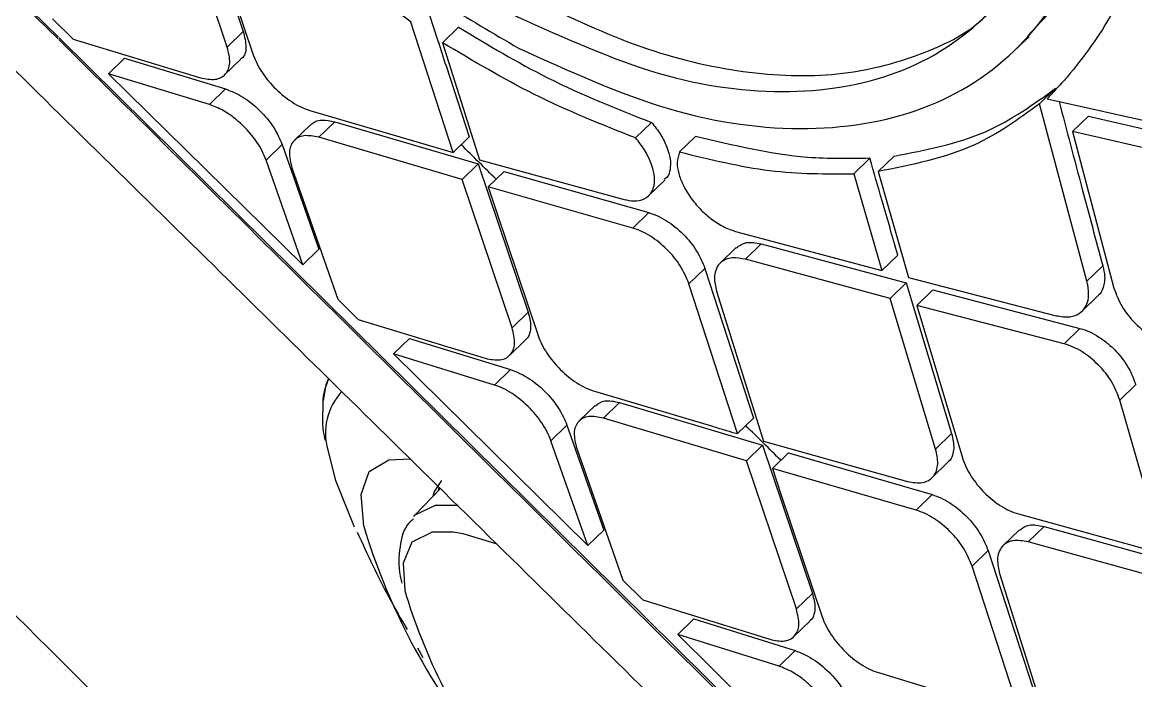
# Model space of a CAD drawing. Extents: x 400 to 501, y 484 to 634.
# Drawn here: x 487.942 to 488.936, y 583.627 to 584.215 of the extents above; entities that cross this region are included whole.
import ezdxf

# ---------------------------------------------------------------- set-up
doc = ezdxf.new("R2010")
doc.units = 0
doc.header["$MEASUREMENT"] = 0
doc.layers.add('DIM', color=3, linetype='Continuous')
doc.layers.add('GEOMETRY', color=3, linetype='Continuous', lineweight=25)

# ---------------------------------------------------------------- blocks, each defined once
blk = doc.blocks.new('2026 GRANDEE')
at = {"layer": 'GEOMETRY', "ltscale": 16}
for p, q in [((37.54985, -12.63849), (35.47008, -10.60641)), ((37.67025, -12.50155), (37.71476, -12.63355)), ((37.70047, -12.64742), (37.65606, -12.51569)), ((37.8644, -12.62523), (37.75706, -12.54382)), ((37.68743, -12.54649), (37.72366, -12.65428)), ((37.54463, -12.62212), (37.56315, -12.64031)), ((37.90208, -12.74133), (37.86439, -12.62523)), ((37.70047, -12.64742), (37.71476, -12.63355)), ((37.89256, -12.64353), (37.90681, -12.6297)), ((39.74208, -14.80596), (37.55047, -12.63909)), ((37.56315, -12.64031), (37.67646, -12.67475)), ((37.89256, -12.64353), (37.92542, -12.74805)), ((37.60884, -12.65722), (37.5945, -12.67112)), ((37.60884, -12.65722), (37.69904, -12.68474)), ((37.69813, -12.67214), (37.71247, -12.65823)), ((37.89567, -12.66423), (37.91636, -12.72748)), ((37.5945, -12.67112), (37.76776, -12.84155)), ((37.68472, -12.69862), (37.5945, -12.67113)), ((37.68472, -12.69862), (37.69903, -12.68474)), ((38.42524, -12.69792), (38.43948, -12.68415)), ((38.4318, -12.69359), (38.58269, -12.72699)), ((37.77402, -12.70386), (37.87877, -12.73457)), ((38.46745, -12.8564), (38.42524, -12.69792)), ((37.78217, -12.72784), (37.79647, -12.71397)), ((37.79648, -12.71396), (37.92435, -12.75162)), ((38.06482, -12.72842), (38.07903, -12.71464)), ((38.45457, -12.72269), (38.46877, -12.70892)), ((38.46877, -12.70892), (38.60319, -12.74023)), ((37.77476, -12.71662), (37.76046, -12.73049)), ((38.45457, -12.72269), (38.49154, -12.8624)), ((38.58899, -12.754), (38.45457, -12.72269)), ((37.73511, -12.74818), (37.74942, -12.7343)), ((37.74942, -12.7343), (37.7821, -12.82765)), ((37.91006, -12.76547), (37.78217, -12.72783)), ((37.87878, -12.73457), (37.90208, -12.74133)), ((37.90208, -12.74133), (37.91636, -12.72748)), ((38.11812, -12.72714), (38.10391, -12.74092)), ((38.2812, -12.75841), (38.29541, -12.74464)), ((37.76776, -12.84155), (37.73511, -12.74818)), ((37.91006, -12.76547), (37.92433, -12.75164)), ((37.92435, -12.75161), (37.96889, -12.88399)), ((37.92542, -12.74805), (38.05447, -12.78333)), ((38.25953, -12.76037), (38.27374, -12.7466)), ((37.75819, -12.75515), (37.79912, -12.87242)), ((37.93337, -12.77223), (37.94765, -12.75838)), ((37.94765, -12.75838), (38.07648, -12.7951)), ((38.25953, -12.76037), (38.28457, -12.8468)), ((38.2812, -12.75841), (38.30838, -12.85307)), ((37.95458, -12.89786), (37.91006, -12.76547)), ((37.93337, -12.77223), (37.94129, -12.79616)), ((38.06222, -12.80893), (37.93337, -12.77223)), ((38.07649, -12.77992), (38.09073, -12.76611)), ((37.94129, -12.79616), (37.97772, -12.90478)), ((38.06222, -12.80893), (38.07647, -12.79511)), ((38.15391, -12.81184), (38.28456, -12.8468)), ((38.1627, -12.83675), (38.17694, -12.82294)), ((38.17694, -12.82294), (38.3061, -12.8578)), ((37.76776, -12.84155), (37.7821, -12.82765)), ((38.15449, -12.82631), (38.14026, -12.84011)), ((38.28457, -12.8468), (38.29879, -12.83301)), ((38.29186, -12.87161), (38.1627, -12.83676)), ((38.48166, -12.84263), (38.46746, -12.8564)), ((38.11238, -12.85871), (38.12663, -12.84489)), ((38.12664, -12.84488), (38.16988, -12.97851)), ((38.30838, -12.85307), (38.43998, -12.8871)), ((38.15559, -12.99236), (38.11238, -12.85871)), ((38.30609, -12.85781), (38.29186, -12.87161)), ((38.3061, -12.85781), (38.34667, -12.99234)), ((37.79912, -12.87242), (37.81738, -12.89041)), ((38.13699, -12.86526), (38.17884, -12.99918)), ((38.33242, -13.00615), (38.29186, -12.87161)), ((38.31564, -12.87791), (38.32987, -12.86411)), ((38.32987, -12.86411), (38.46122, -12.89839)), ((38.46318, -12.883), (38.47742, -12.8692)), ((38.31564, -12.87791), (38.35635, -13.01399)), ((38.447, -12.91218), (38.31564, -12.87791)), ((37.81738, -12.89041), (37.93066, -12.92511)), ((37.95458, -12.89786), (37.96889, -12.88399)), ((38.447, -12.91218), (38.4612, -12.8984)), ((37.84869, -12.92125), (37.86302, -12.90735)), ((37.86302, -12.90735), (37.95325, -12.93509)), ((37.95227, -12.92256), (37.96658, -12.90869)), ((37.84869, -12.92125), (38.02208, -13.09225)), ((37.93892, -12.94898), (37.84869, -12.92125)), ((37.93892, -12.94898), (37.95324, -12.9351)), ((38.49674, -12.96236), (38.51095, -12.94858)), ((38.02797, -12.95447), (38.13326, -12.98577)), ((38.53613, -13.09972), (38.49674, -12.96236)), ((38.0288, -12.96715), (38.01448, -12.98103)), ((38.03612, -12.97844), (38.05043, -12.96457)), ((38.05043, -12.96456), (38.17787, -13.00264)), ((38.16358, -13.0165), (38.03612, -12.97844)), ((38.15559, -12.99236), (38.16988, -12.97851)), ((37.98924, -12.99861), (38.00356, -12.98473)), ((38.00356, -12.98473), (38.03642, -13.07833)), ((38.33242, -13.00615), (38.34667, -12.99234)), ((38.02208, -13.09225), (37.98924, -12.99861)), ((38.16358, -13.0165), (38.17784, -13.00266)), ((38.17787, -13.00264), (38.22248, -13.13494)), ((38.17884, -12.99918), (38.30731, -13.03501)), ((38.01225, -13.00565), (38.05341, -13.12318)), ((38.18678, -13.02335), (38.20107, -13.0095)), ((38.20107, -13.00949), (38.32933, -13.04677)), ((38.20817, -13.14882), (38.16358, -13.0165)), ((38.3292, -13.03173), (38.34345, -13.01791)), ((38.18678, -13.02335), (38.19439, -13.04631)), ((38.31506, -13.06061), (38.18678, -13.02335)), ((37.89063, -13.04138), (37.86782, -13.06501)), ((37.88943, -13.04021), (37.88825, -13.04384)), ((38.19439, -13.04631), (38.23121, -13.15584)), ((38.31506, -13.06061), (38.32932, -13.04679)), ((38.40624, -13.06402), (38.53613, -13.09972)), ((38.03642, -13.07834), (38.02208, -13.09225)), ((38.40692, -13.0784), (38.39272, -13.09217)), ((38.41502, -13.08895), (38.42927, -13.07513)), ((38.42927, -13.07513), (38.55766, -13.11072)), ((38.54342, -13.12453), (38.41502, -13.08894)), ((38.3793, -13.09674), (38.36504, -13.11057)), ((38.3793, -13.09673), (38.42264, -13.23027)), ((38.40834, -13.24413), (38.36504, -13.11057)), ((38.38951, -13.11725), (38.43146, -13.25107)), ((38.05341, -13.12318), (38.07117, -13.14072)), ((38.07117, -13.14072), (38.18443, -13.17589)), ((38.20817, -13.14882), (38.22248, -13.13494)), ((38.11677, -13.15767), (38.10242, -13.17158)), ((38.11677, -13.15767), (38.20706, -13.18583)), ((38.20593, -13.17344), (38.22025, -13.15956)), ((38.19273, -13.19973), (38.10242, -13.17158)), ((38.10243, -13.17158), (38.27619, -13.3434)), ((37.87027, -13.18359), (37.87502, -13.19196)), ((38.19273, -13.19973), (38.20706, -13.18583)), ((38.28134, -13.20563), (38.3872, -13.23776))]:
    blk.add_line(p, q, dxfattribs=at)
at = {"layer": 'GEOMETRY', "ltscale": 16, "flags": 128}
for points in [[(38.40097, -12.65209), (38.40843, -12.64513), (38.41589, -12.63816)], [(37.79088, -12.94326), (37.78854, -12.94874), (37.78599, -12.96311)], [(37.79009, -13.00693), (37.79678, -13.03314), (37.81366, -13.07537)], [(37.82222, -13.07488), (37.81979, -13.04652), (37.8272, -13.02615), (37.84472, -13.01581), (37.86351, -13.0147)], [(37.88414, -13.0481), (37.88545, -13.04407), (37.89187, -13.03421)], [(37.90646, -13.05657), (37.88595, -13.05636), (37.86782, -13.06501)], [(37.86782, -13.06501), (37.86762, -13.06522), (37.86657, -13.0664)], [(37.9019, -13.08038), (37.88327, -13.08037), (37.86527, -13.08907), (37.85736, -13.10783), (37.85883, -13.13234)], [(37.94126, -13.09091), (37.91103, -13.08188), (37.9019, -13.08038)]]:
    blk.add_lwpolyline(points, dxfattribs=at)
at = {"layer": 'GEOMETRY', "ltscale": 16}
for centre, radius, start, end in [((37.84198, -12.99197), 0.054, 136.53584, 196.0887), ((38.37253, -12.90973), 0.57456, 196.70428, 217.87079), ((38.36464, -12.98084), 0.52801, 196.6732, 215.64373)]:
    blk.add_arc(centre, radius, start, end, dxfattribs=at)
for points, knots in [([(36.94636, -4.24234), (37.21442, -4.3889), (37.74764, -4.68044), (38.34606, -5.04809), (38.75782, -5.31492), (38.99273, -5.47159), (39.2291, -5.63364), (39.48132, -5.81157), (39.93321, -6.14057), (40.56687, -6.63406), (41.34629, -7.30516), (42.01857, -7.94468), (42.59437, -8.54111), (43.08382, -9.08535), (43.47163, -9.5484), (43.76768, -9.92094), (43.97934, -10.19647), (44.18399, -10.47208), (44.37137, -10.73303), (44.64905, -11.13156), (45.01051, -11.6808), (45.45235, -12.40674), (45.72506, -12.9062), (45.86211, -13.1572)], [0, 0, 0, 0, 0.071591, 0.14241, 0.164528, 0.186584, 0.208583, 0.231692, 0.258921, 0.339583, 0.419837, 0.499879, 0.556947, 0.614093, 0.671388, 0.698471, 0.72561, 0.752813, 0.778921, 0.800899, 0.866647, 0.932983, 1, 1, 1, 1]), ([(33.11118, -8.61222), (33.30104, -8.81664), (33.68023, -9.22493), (34.26075, -9.83743), (34.84625, -10.44837), (35.43682, -11.0578), (36.03122, -11.66532), (36.62885, -12.27067), (37.22938, -12.87377), (37.8326, -13.47445), (38.43828, -14.07241), (39.04615, -14.66716), (39.65588, -15.25806), (40.26716, -15.84389), (40.88008, -16.4248), (41.28868, -16.8043), (41.49328, -16.99432)], [0, 0, 0, 0, 0.071643, 0.14309, 0.214489, 0.285889, 0.357236, 0.428542, 0.499851, 0.571188, 0.642541, 0.713932, 0.785365, 0.856798, 0.928296, 1, 1, 1, 1]), ([(38.83743, -14.81972), (38.80217, -14.782), (38.49879, -14.45745), (37.91551, -13.85557), (37.08792, -13.0154), (36.24841, -12.18724), (35.3987, -11.37003), (34.53842, -10.56509), (33.66818, -9.77119), (33.07996, -9.25416), (32.78546, -8.9953)], [0, 0, 0, 0, 0.0184337, 0.1586189, 0.298737, 0.4387906, 0.5788851, 0.7191168, 0.8593695, 1, 1, 1, 1]), ([(33.94729, -9.18471), (34.10018, -9.33419), (34.40789, -9.635), (34.85832, -10.07429), (35.28537, -10.49086), (35.67452, -10.87048), (36.06181, -11.24847), (36.4558, -11.63343), (36.8653, -12.03434), (37.20503, -12.36757), (37.47803, -12.63567), (37.68698, -12.84103), (37.89677, -13.0474), (38.11823, -13.26542), (38.36226, -13.50586), (38.63554, -13.77545), (38.94978, -14.08577), (39.30705, -14.43896), (39.70948, -14.83703), (40.14765, -15.27054), (40.60707, -15.7254), (40.92098, -16.03533), (41.0767, -16.18907)], [0, 0, 0, 0, 0.064169, 0.129138, 0.188802, 0.243183, 0.292269, 0.351201, 0.408497, 0.464259, 0.494029, 0.523343, 0.552198, 0.58236, 0.616633, 0.655052, 0.697622, 0.749248, 0.805908, 0.86759, 0.934316, 1, 1, 1, 1]), ([(37.54956, -12.64016), (37.12111, -12.22145), (36.46243, -11.57774), (35.26492, -10.42914), (34.4992, -9.69631), (33.96585, -9.18587)], [0, 0, 0, 0, 0.360925, 0.55487, 1, 1, 1, 1]), ([(39.52512, -15.45184), (39.29796, -15.24181), (38.75134, -14.73641), (37.86562, -13.95019), (36.87217, -13.09227), (35.86359, -12.24932), (34.8415, -11.42214), (33.80773, -10.61013), (33.10927, -10.08359), (32.76004, -9.82032)], [0, 0, 0, 0, 0.105959, 0.254966, 0.403973, 0.55298, 0.701986, 0.850993, 1, 1, 1, 1]), ([(39.79272, -17.82879), (39.52666, -17.52937), (38.99724, -16.93357), (38.14929, -16.08983), (37.28469, -15.27347), (36.39732, -14.48485), (35.49868, -13.72233), (34.59115, -12.98193), (33.6654, -12.2723), (32.71008, -11.58903), (32.04608, -11.16936), (31.71219, -10.95834)], [0, 0, 0, 0, 0.113392, 0.225638, 0.337341, 0.448782, 0.560233, 0.669481, 0.778832, 0.888788, 1, 1, 1, 1]), ([(39.34033, -18.31877), (39.24214, -18.19517), (39.04372, -17.94539), (38.73276, -17.57362), (38.40803, -17.19986), (38.06867, -16.82523), (37.7247, -16.46068), (37.31606, -16.0443), (36.83126, -15.57303), (36.24739, -15.03598), (35.70443, -14.56287), (35.2225, -14.16016), (34.82003, -13.83522), (34.42447, -13.52695), (34.03635, -13.23522), (33.64422, -12.95114), (33.16064, -12.61419), (32.58217, -12.23305), (31.91929, -11.82355), (31.47398, -11.57195), (31.25456, -11.44798)], [0, 0, 0, 0, 0.044709, 0.090349, 0.13691, 0.184379, 0.232745, 0.277954, 0.348418, 0.422679, 0.500679, 0.550525, 0.598903, 0.645795, 0.691185, 0.735062, 0.781563, 0.856423, 0.929252, 1, 1, 1, 1]), ([(37.51396, -11.70534), (37.51771, -11.70066), (37.53765, -11.67571), (37.59233, -11.64686), (37.67577, -11.62196), (37.77295, -11.61847), (37.87789, -11.6355), (37.98641, -11.67266), (38.09378, -11.72914), (38.1958, -11.80302), (38.28809, -11.89154), (38.36755, -11.9914), (38.43097, -12.09866), (38.47627, -12.20895), (38.50207, -12.31766), (38.50809, -12.42022), (38.49352, -12.51168), (38.46324, -12.58681), (38.42993, -12.62133), (38.4146, -12.63721)], [0, 0, 0, 0, 0.0144111, 0.0767318, 0.1386888, 0.2009937, 0.2631139, 0.3252329, 0.3875249, 0.4494892, 0.5118199, 0.5738365, 0.6360407, 0.6982947, 0.7603343, 0.8226542, 0.8846008, 0.9469016, 1, 1, 1, 1]), ([(37.96042, -12.64835), (37.91511, -12.62181), (37.82445, -12.56871), (37.69576, -12.45563), (37.58323, -12.32756), (37.49488, -12.1898), (37.43764, -12.05188), (37.41625, -11.92229), (37.43301, -11.80908), (37.48694, -11.7189), (37.57524, -11.6576), (37.6919, -11.62967), (37.82812, -11.63798), (37.97314, -11.68304), (38.11616, -11.76246), (38.24672, -11.87173), (38.35613, -12.00323), (38.43687, -12.14806), (38.48445, -12.2954), (38.49658, -12.43448), (38.47303, -12.55472), (38.41627, -12.64729), (38.33056, -12.70601), (38.22145, -12.72603), (38.09575, -12.70979), (38.0055, -12.66882), (37.96042, -12.64835)], [0, 0, 0, 0, 0.041607, 0.083241, 0.124868, 0.166463, 0.208051, 0.249701, 0.291426, 0.333201, 0.37497, 0.4167, 0.458391, 0.500024, 0.541607, 0.583193, 0.624799, 0.666416, 0.708056, 0.749714, 0.791382, 0.833124, 0.874939, 0.916728, 0.958401, 1, 1, 1, 1]), ([(37.9594, -12.62032), (37.9168, -12.59548), (37.83155, -12.54577), (37.71066, -12.43966), (37.60508, -12.31936), (37.52238, -12.18987), (37.46898, -12.0602), (37.44925, -11.93831), (37.46523, -11.83185), (37.51595, -11.74709), (37.59875, -11.68962), (37.70801, -11.66359), (37.83555, -11.67163), (37.97138, -11.71417), (38.1054, -11.7889), (38.22788, -11.89152), (38.33065, -12.01488), (38.40663, -12.15061), (38.45156, -12.28862), (38.46322, -12.41885), (38.4413, -12.5315), (38.38804, -12.61833), (38.30747, -12.67358), (38.20483, -12.69262), (38.0866, -12.67769), (38.00178, -12.63943), (37.9594, -12.62032)], [0, 0, 0, 0, 0.0416097, 0.0832712, 0.1249233, 0.1665133, 0.2080778, 0.2497104, 0.2914462, 0.3332399, 0.3750131, 0.4167296, 0.4584063, 0.500035, 0.5416251, 0.5832174, 0.6248277, 0.6664521, 0.7080958, 0.749746, 0.7913984, 0.8331401, 0.8749695, 0.9167622, 0.958421, 1, 1, 1, 1]), ([(37.54873, -13.6807), (37.54601, -13.6777), (37.37523, -13.48948), (37.01855, -13.12909), (36.48139, -12.60195), (36.11, -12.26787), (35.92454, -12.10104)], [0, 0, 0, 0, 0.005367, 0.337184, 0.669008, 1, 1, 1, 1]), ([(38.5189, -12.54003), (38.5106, -12.5666), (38.4946, -12.61782), (38.46441, -12.65585), (38.44987, -12.67415)], [0, 0, 0, 0, 0.518726, 1, 1, 1, 1]), ([(37.87864, -12.61139), (37.88181, -12.62127), (37.88746, -12.6389), (37.89316, -12.65649), (37.89567, -12.66423)], [0, 0, 0, 0, 0.56, 1, 1, 1, 1]), ([(37.97432, -12.60593), (38.00625, -12.62088), (38.07011, -12.65077), (38.16175, -12.67214), (38.24652, -12.67491), (38.32002, -12.65579), (38.36744, -12.6324), (38.38514, -12.61079), (38.38736, -12.60808)], [0, 0, 0, 0, 0.1948429, 0.3897124, 0.5839076, 0.7780458, 0.9721196, 1, 1, 1, 1]), ([(37.71477, -12.63355), (37.7159, -12.63824), (37.71815, -12.64763), (37.71608, -12.6561), (37.71258, -12.6578), (37.71225, -12.65795)], [0, 0, 0, 0, 0.475292, 0.950584, 1, 1, 1, 1]), ([(37.90681, -12.6297), (37.93332, -12.64555), (37.99109, -12.68008), (38.04815, -12.70251), (38.07903, -12.71464)], [0, 0, 0, 0, 0.458899, 1, 1, 1, 1]), ([(41.0678, -16.16365), (41.06738, -16.16324), (41.06407, -16.15991), (41.05302, -16.14881), (41.01365, -16.10924), (40.86671, -15.96145), (40.29576, -15.38552), (39.17021, -14.24364), (38.14222, -13.22653), (37.55017, -12.64076)], [0, 0, 0, 0, 0.000353, 0.002828, 0.009436, 0.033986, 0.128384, 0.498019, 1, 1, 1, 1]), ([(38.06482, -12.72842), (38.03466, -12.71653), (37.97771, -12.69408), (37.91981, -12.6597), (37.89257, -12.64354)], [0, 0, 0, 0, 0.529629, 1, 1, 1, 1]), ([(37.67646, -12.67475), (37.68113, -12.67564), (37.69047, -12.6774), (37.69968, -12.6722), (37.70394, -12.66208), (37.70163, -12.6523), (37.70047, -12.64742)], [0, 0, 0, 0, 0.249844, 0.499834, 0.74996, 1, 1, 1, 1]), ([(37.72365, -12.65428), (37.7247, -12.65697), (37.72676, -12.66226), (37.73307, -12.6728), (37.7434, -12.68525), (37.75587, -12.69525), (37.76626, -12.70114), (37.77141, -12.70294), (37.77402, -12.70386)], [0, 0, 0, 0, 0.131232, 0.258489, 0.500196, 0.740951, 0.8683, 1, 1, 1, 1]), ([(38.44987, -12.67415), (38.44649, -12.67779), (38.44045, -12.68429), (38.43445, -12.69075), (38.4318, -12.69359)], [0, 0, 0, 0, 0.56, 1, 1, 1, 1]), ([(37.69904, -12.68474), (37.70413, -12.68678), (37.71428, -12.69087), (37.72968, -12.70345), (37.74259, -12.71876), (37.74715, -12.72912), (37.74942, -12.7343)], [0, 0, 0, 0, 0.25128, 0.501351, 0.750745, 1, 1, 1, 1]), ([(38.2954, -12.74464), (38.3237, -12.73918), (38.37784, -12.72874), (38.41955, -12.69856), (38.43947, -12.68416)], [0, 0, 0, 0, 0.522685, 1, 1, 1, 1]), ([(37.73511, -12.74818), (37.73406, -12.74554), (37.73197, -12.74031), (37.72565, -12.72981), (37.71724, -12.7197), (37.70713, -12.71076), (37.69747, -12.70385), (37.68932, -12.7004), (37.6852, -12.69881), (37.68472, -12.69862)], [0, 0, 0, 0, 0.129964, 0.256743, 0.499873, 0.624643, 0.773325, 0.973901, 1, 1, 1, 1]), ([(38.42524, -12.69792), (38.40649, -12.71159), (38.36504, -12.74181), (38.31087, -12.75253), (38.2812, -12.75841)], [0, 0, 0, 0, 0.4521961, 1, 1, 1, 1]), ([(38.44259, -12.69598), (38.44933, -12.72171), (38.46218, -12.77076), (38.47538, -12.81947), (38.48165, -12.84263)], [0, 0, 0, 0, 0.524614, 1, 1, 1, 1]), ([(37.7749, -12.71678), (37.7762, -12.71568), (37.77888, -12.71339), (37.78597, -12.71182), (37.79249, -12.71315), (37.79647, -12.71397)], [0, 0, 0, 0, 0.2674251, 0.552268, 1, 1, 1, 1]), ([(38.07903, -12.71464), (38.08183, -12.71819), (38.08749, -12.72537), (38.09304, -12.73664), (38.09608, -12.74755), (38.0959, -12.75634), (38.09405, -12.76275), (38.09135, -12.76479), (38.09027, -12.76562)], [0, 0, 0, 0, 0.185293, 0.374529, 0.553851, 0.748996, 0.898559, 1, 1, 1, 1]), ([(37.78217, -12.72784), (37.77749, -12.72697), (37.76812, -12.72523), (37.7589, -12.73045), (37.75466, -12.74055), (37.75701, -12.75028), (37.75818, -12.75515)], [0, 0, 0, 0, 0.249782, 0.499747, 0.749895, 1, 1, 1, 1]), ([(37.94044, -12.76537), (37.93539, -12.76039), (37.92495, -12.7501), (37.91451, -12.73982), (37.90912, -12.73451)], [0, 0, 0, 0, 0.483712, 1, 1, 1, 1]), ([(38.05447, -12.78334), (38.0574, -12.78392), (38.06415, -12.78527), (38.07305, -12.78334), (38.07895, -12.778), (38.08176, -12.77024), (38.08182, -12.76135), (38.07881, -12.75046), (38.07327, -12.73917), (38.06762, -12.73198), (38.06482, -12.72842)], [0, 0, 0, 0, 0.108489, 0.249916, 0.40166, 0.499604, 0.630753, 0.750077, 0.876188, 1, 1, 1, 1]), ([(38.27374, -12.7466), (38.25541, -12.74699), (38.20643, -12.74802), (38.15211, -12.73517), (38.11812, -12.72714)], [0, 0, 0, 0, 0.374222, 1, 1, 1, 1]), ([(38.10391, -12.74092), (38.10298, -12.74393), (38.10125, -12.74949), (38.10284, -12.75992), (38.10681, -12.77059), (38.11331, -12.78151), (38.12191, -12.79182), (38.1318, -12.80067), (38.1428, -12.80797), (38.15013, -12.81053), (38.15392, -12.81185)], [0, 0, 0, 0, 0.141437, 0.261739, 0.376845, 0.503484, 0.625326, 0.742684, 0.867288, 1, 1, 1, 1]), ([(38.29879, -12.83301), (38.29408, -12.81691), (38.28568, -12.78817), (38.27739, -12.7593), (38.27374, -12.7466)], [0, 0, 0, 0, 0.56, 1, 1, 1, 1]), ([(38.07648, -12.7951), (38.07906, -12.79596), (38.08419, -12.79768), (38.09481, -12.80353), (38.10756, -12.81378), (38.12022, -12.82926), (38.12451, -12.8397), (38.12664, -12.84488)], [0, 0, 0, 0, 0.128522, 0.2561, 0.507315, 0.755191, 1, 1, 1, 1]), ([(38.11238, -12.85871), (38.11016, -12.85335), (38.10576, -12.84277), (38.09298, -12.8274), (38.08045, -12.81735), (38.06999, -12.81153), (38.06483, -12.8098), (38.06222, -12.80893)], [0, 0, 0, 0, 0.2527582, 0.4995513, 0.7426894, 0.8696987, 1, 1, 1, 1]), ([(38.15469, -12.82656), (38.15735, -12.82457), (38.16294, -12.82037), (38.17213, -12.82206), (38.17694, -12.82294)], [0, 0, 0, 0, 0.4757174, 1, 1, 1, 1]), ([(38.1627, -12.83675), (38.15874, -12.83602), (38.15217, -12.83481), (38.14455, -12.83677), (38.13926, -12.84042), (38.13605, -12.84612), (38.13452, -12.85415), (38.13605, -12.86104), (38.13699, -12.86526)], [0, 0, 0, 0, 0.206496, 0.342393, 0.49979, 0.653162, 0.787791, 1, 1, 1, 1]), ([(38.48166, -12.84263), (38.48234, -12.84584), (38.484, -12.85358), (38.48223, -12.8622), (38.47953, -12.86754), (38.47758, -12.86888), (38.47731, -12.86907)], [0, 0, 0, 0, 0.292588, 0.706165, 0.959375, 1, 1, 1, 1]), ([(38.43998, -12.8871), (38.44423, -12.88776), (38.45222, -12.88899), (38.46088, -12.8856), (38.4661, -12.88016), (38.46904, -12.87258), (38.46918, -12.86509), (38.46808, -12.85914), (38.46762, -12.85713), (38.46746, -12.85641)], [0, 0, 0, 0, 0.216281, 0.406631, 0.570972, 0.709235, 0.906727, 0.966469, 1, 1, 1, 1]), ([(38.49154, -12.8624), (38.49359, -12.86794), (38.49764, -12.87888), (38.51029, -12.89456), (38.52559, -12.90706), (38.53603, -12.91081), (38.5412, -12.91266)], [0, 0, 0, 0, 0.252896, 0.500175, 0.752593, 1, 1, 1, 1]), ([(37.96888, -12.88399), (37.96999, -12.88828), (37.97179, -12.89522), (37.97037, -12.90289), (37.96872, -12.90709), (37.96672, -12.90836), (37.96645, -12.90853)], [0, 0, 0, 0, 0.413275, 0.66817, 0.954709, 1, 1, 1, 1]), ([(37.93066, -12.92511), (37.93532, -12.92601), (37.94463, -12.9278), (37.95382, -12.92262), (37.95806, -12.91253), (37.95574, -12.90275), (37.95458, -12.89786)], [0, 0, 0, 0, 0.249843, 0.499839, 0.749979, 1, 1, 1, 1]), ([(38.46122, -12.89839), (38.46404, -12.89928), (38.46963, -12.90105), (38.47815, -12.90584), (38.48617, -12.91177), (38.49562, -12.92075), (38.50537, -12.93347), (38.50913, -12.94364), (38.51096, -12.94857)], [0, 0, 0, 0, 0.138202, 0.27269, 0.403472, 0.530553, 0.772538, 1, 1, 1, 1]), ([(37.97771, -12.90478), (37.97876, -12.90747), (37.98082, -12.91275), (37.98711, -12.92331), (37.99742, -12.93577), (38.00986, -12.9458), (38.02022, -12.95173), (38.02536, -12.95354), (38.02797, -12.95447)], [0, 0, 0, 0, 0.130991, 0.258171, 0.500206, 0.740626, 0.868055, 1, 1, 1, 1]), ([(38.49674, -12.96236), (38.49472, -12.95702), (38.49062, -12.94618), (38.47817, -12.93065), (38.46563, -12.92052), (38.45508, -12.91472), (38.44973, -12.91303), (38.447, -12.91217)], [0, 0, 0, 0, 0.246097, 0.49954, 0.737969, 0.866164, 1, 1, 1, 1]), ([(37.79083, -12.94321), (37.78829, -12.9501), (37.78522, -12.95839), (37.78575, -12.96686), (37.78584, -12.96829)], [0, 0, 0, 0, 0.831124, 1, 1, 1, 1]), ([(37.95325, -12.93509), (37.95834, -12.93716), (37.9685, -12.94128), (37.9839, -12.95393), (37.99675, -12.96925), (38.00129, -12.97957), (38.00356, -12.98473)], [0, 0, 0, 0, 0.252367, 0.502787, 0.751811, 1, 1, 1, 1]), ([(37.98924, -12.99861), (37.98819, -12.99598), (37.98611, -12.99076), (37.97978, -12.98025), (37.9694, -12.96774), (37.9569, -12.95767), (37.94657, -12.95174), (37.9415, -12.94991), (37.93892, -12.94898)], [0, 0, 0, 0, 0.129815, 0.256598, 0.50021, 0.742273, 0.869286, 1, 1, 1, 1]), ([(38.02902, -12.96743), (38.03152, -12.96555), (38.03681, -12.96159), (38.04572, -12.96354), (38.05043, -12.96457)], [0, 0, 0, 0, 0.472544, 1, 1, 1, 1]), ([(37.78584, -12.96829), (37.78531, -12.97671), (37.78469, -12.98644), (37.78752, -12.99703), (37.7879, -12.99845)], [0, 0, 0, 0, 0.866097, 1, 1, 1, 1]), ([(38.03612, -12.97844), (38.03145, -12.97756), (38.02211, -12.97579), (38.01293, -12.98098), (38.00871, -12.99105), (38.01107, -13.00078), (38.01225, -13.00565)], [0, 0, 0, 0, 0.249786, 0.499751, 0.749909, 1, 1, 1, 1]), ([(38.13326, -12.98577), (38.13743, -12.98701), (38.14487, -12.9892), (38.15232, -12.9914), (38.15559, -12.99236)], [0, 0, 0, 0, 0.56, 1, 1, 1, 1]), ([(38.19427, -13.01609), (38.18922, -13.01109), (38.17881, -13.00077), (38.16839, -12.99046), (38.16302, -12.98516)], [0, 0, 0, 0, 0.485236, 1, 1, 1, 1]), ([(38.34667, -12.99234), (38.34768, -12.99691), (38.34927, -13.00411), (38.34747, -13.01188), (38.34574, -13.01619), (38.34363, -13.01746), (38.34326, -13.01768)], [0, 0, 0, 0, 0.429026, 0.675531, 0.942805, 1, 1, 1, 1]), ([(38.30731, -13.03502), (38.312, -13.03577), (38.32137, -13.03728), (38.32958, -13.03245), (38.33334, -13.02584), (38.33497, -13.01785), (38.33341, -13.01069), (38.33243, -13.00615)], [0, 0, 0, 0, 0.249571, 0.499029, 0.642126, 0.773468, 1, 1, 1, 1]), ([(38.35635, -13.01399), (38.35733, -13.01672), (38.35925, -13.02211), (38.36534, -13.03287), (38.37544, -13.04541), (38.3878, -13.05543), (38.39823, -13.06134), (38.40353, -13.06312), (38.40624, -13.06403)], [0, 0, 0, 0, 0.13016, 0.257087, 0.500234, 0.736703, 0.865118, 1, 1, 1, 1]), ([(38.32933, -13.04677), (38.33193, -13.04766), (38.33709, -13.04942), (38.34774, -13.05539), (38.36045, -13.06575), (38.37296, -13.08125), (38.3772, -13.09161), (38.37931, -13.09673)], [0, 0, 0, 0, 0.130104, 0.258805, 0.510885, 0.757849, 1, 1, 1, 1]), ([(38.36504, -13.11057), (38.36282, -13.10522), (38.35843, -13.09463), (38.34571, -13.07924), (38.33324, -13.06913), (38.32283, -13.06326), (38.31768, -13.0615), (38.31506, -13.0606)], [0, 0, 0, 0, 0.252083, 0.499664, 0.741628, 0.868885, 1, 1, 1, 1]), ([(37.86663, -13.0683), (37.86462, -13.07017), (37.85679, -13.07744), (37.85373, -13.09751), (37.85282, -13.11382), (37.85609, -13.12496), (37.85633, -13.12578)], [0, 0, 0, 0, 0.137426, 0.534798, 0.965537, 1, 1, 1, 1]), ([(37.81643, -13.08029), (37.82559, -13.10018), (37.8394, -13.13018), (37.85548, -13.15778), (37.86089, -13.16707)], [0, 0, 0, 0, 0.663215, 1, 1, 1, 1]), ([(38.40712, -13.07865), (38.40976, -13.07667), (38.41532, -13.0725), (38.42447, -13.07422), (38.42927, -13.07513)], [0, 0, 0, 0, 0.475754, 1, 1, 1, 1]), ([(38.41502, -13.08895), (38.41027, -13.08812), (38.40383, -13.087), (38.39652, -13.08917), (38.39179, -13.09239), (38.3886, -13.09801), (38.38703, -13.10598), (38.38856, -13.11294), (38.38951, -13.11725)], [0, 0, 0, 0, 0.249179, 0.338382, 0.499401, 0.649363, 0.782923, 1, 1, 1, 1]), ([(38.22248, -13.13495), (38.2236, -13.13926), (38.22541, -13.14622), (38.22399, -13.15385), (38.22235, -13.15801), (38.22038, -13.15925), (38.22012, -13.15941)], [0, 0, 0, 0, 0.416314, 0.671154, 0.956587, 1, 1, 1, 1]), ([(38.18443, -13.17589), (38.18908, -13.17684), (38.19542, -13.17812), (38.20244, -13.17619), (38.20798, -13.17239), (38.21167, -13.16345), (38.20934, -13.1537), (38.20817, -13.14882)], [0, 0, 0, 0, 0.249565, 0.339844, 0.500377, 0.750258, 1, 1, 1, 1]), ([(38.2312, -13.15584), (38.23225, -13.15851), (38.23431, -13.16379), (38.2406, -13.17435), (38.25089, -13.18683), (38.2633, -13.1969), (38.27362, -13.20286), (38.27874, -13.2047), (38.28134, -13.20564)], [0, 0, 0, 0, 0.130735, 0.257819, 0.500174, 0.740289, 0.867803, 1, 1, 1, 1]), ([(38.20706, -13.18583), (38.21216, -13.18792), (38.22231, -13.19209), (38.23769, -13.20481), (38.25049, -13.22013), (38.25503, -13.23042), (38.25729, -13.23554)], [0, 0, 0, 0, 0.253444, 0.504195, 0.752845, 1, 1, 1, 1]), ([(38.24296, -13.24944), (38.24191, -13.24681), (38.23983, -13.24161), (38.2335, -13.2311), (38.2251, -13.22096), (38.21503, -13.21198), (38.20541, -13.20502), (38.19729, -13.20154), (38.1932, -13.19992), (38.19273, -13.19973)], [0, 0, 0, 0, 0.129507, 0.256126, 0.499854, 0.624501, 0.773195, 0.973727, 1, 1, 1, 1])]:
    blk.add_open_spline(points, degree=3, knots=knots, dxfattribs=at)
blk.add_open_spline([(38.10391, -12.74092), (38.13116, -12.74759), (38.18567, -12.76092), (38.23491, -12.76055), (38.25953, -12.76037)], degree=3, dxfattribs=at)

msp = doc.modelspace()

# ---------------------------------------------------------------- block references
at = {"layer": 'DIM'}
msp.add_blockref('2026 GRANDEE', (450.42478, 596.84033), dxfattribs=at)

doc.saveas('drawing.dxf')
